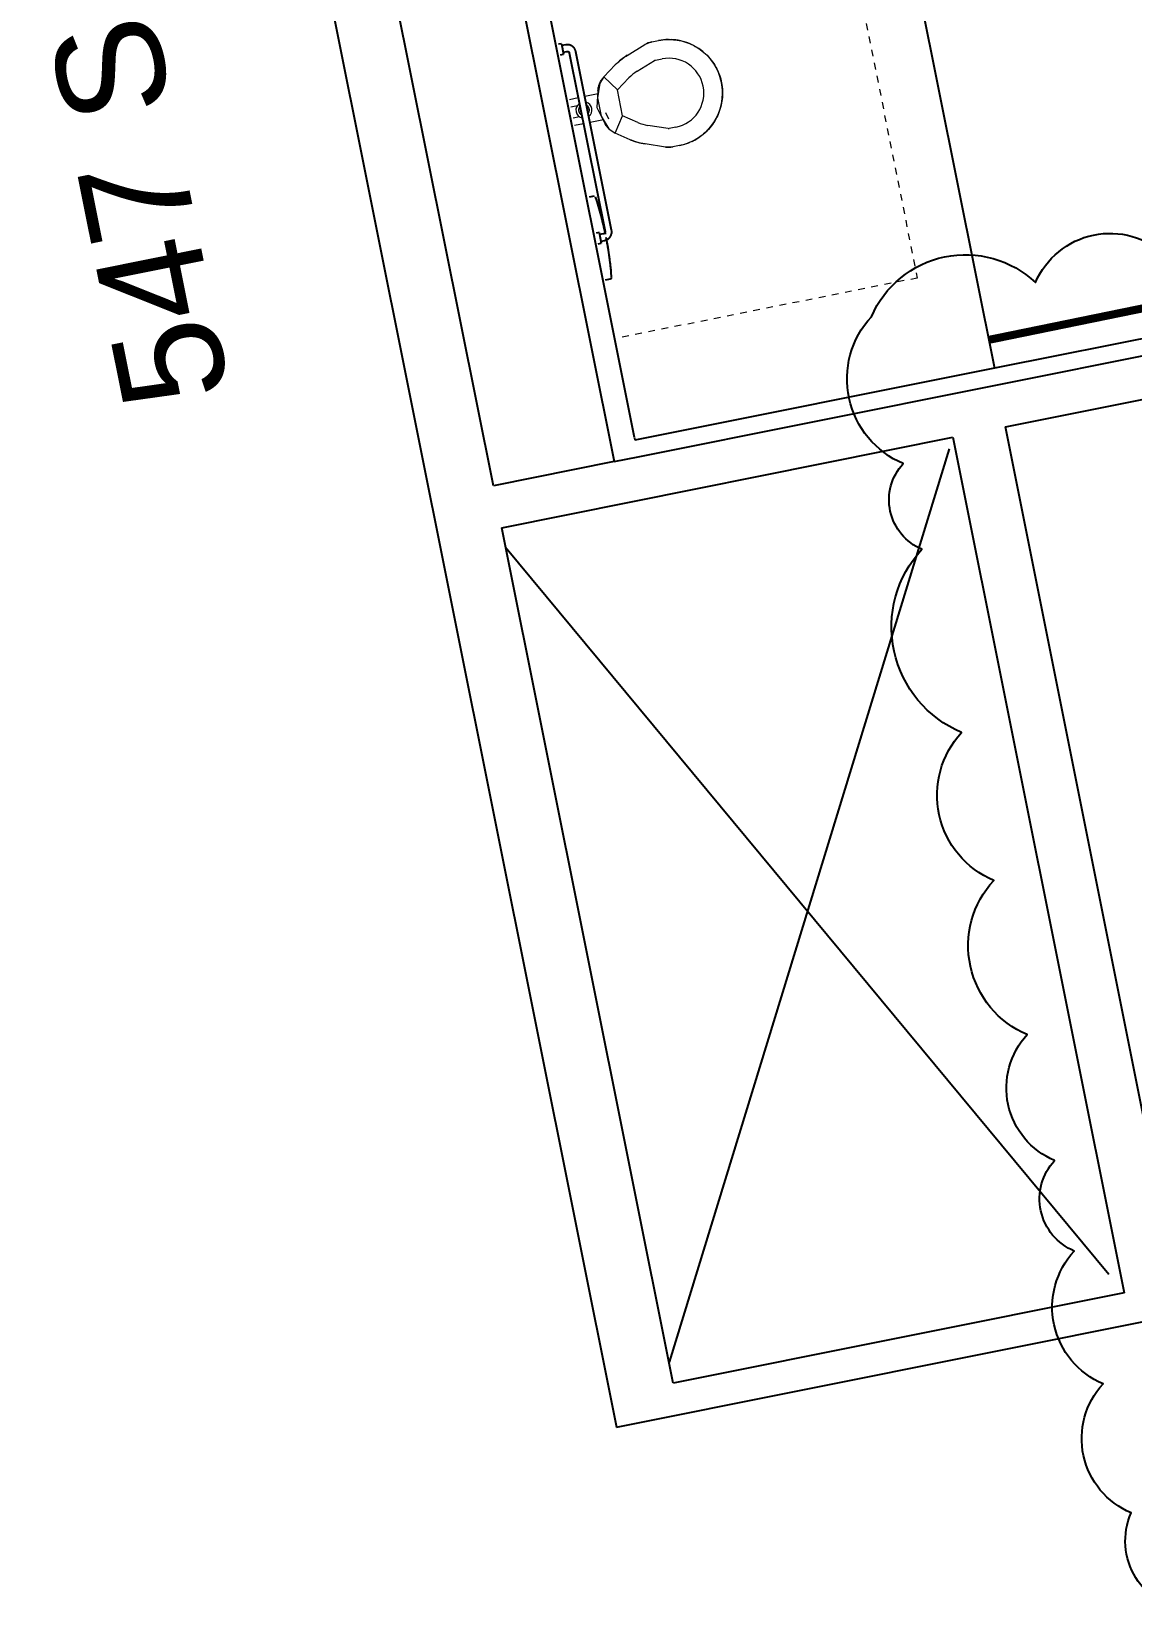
# Model space of a CAD drawing. Header units: inches. Extents: x 69200890 to 69205124, y 27678531 to 27681974.
# Drawn here: x 69203838.8 to 69204044.4, y 27680494.8 to 27680789.9 of the extents above; entities that cross this region are included whole.
import ezdxf

# ---------------------------------------------------------------- set-up
doc = ezdxf.new("R2010")
doc.units = ezdxf.units.IN
doc.header["$LTSCALE"] = 10
doc.header["$MEASUREMENT"] = 0
doc.linetypes.add('Dash 1_8_', pattern=[0.25, 0.125, -0.125])
for name, color, linetype in [('A-DOOR', 2, 'CONTINUOUS'), ('A-FLOR', 3, 'CONTINUOUS'), ('A-WALL', 5, 'CONTINUOUS'), ('AREA-TEXT', 3, 'CONTINUOUS')]:
    doc.layers.add(name, color=color, linetype=linetype)
doc.layers.add('A-REV', color=1, linetype='CONTINUOUS', true_color=0xff0000)
doc.layers.add('P-SANR-FIXT', color=6, linetype='CONTINUOUS', lineweight=9)
doc.styles.add('CP_IDENTEXT', font='arial.ttf', dxfattribs={"height": 1})

# ---------------------------------------------------------------- blocks, each defined once
blk = doc.blocks.new('pf_Toilet - Commercial _wall_ - WC-1 18_ seat height-12837909-LEVEL 1 FLOOR PLAN - OVERALL')
at = {"layer": 'P-SANR-FIXT', "linetype": 'Dash 1_8_'}
for p, q in [((-27.06, -60), (-27.06, -2.81)), ((33.94, -2.81), (33.94, -13.63)), ((33.94, -15.63), (33.94, -23.06)), ((33.94, -30.56), (33.94, -36.28)), ((33.94, -42.34), (33.94, -55.63)), ((33.94, -57.63), (33.94, -60)), ((33.94, -60), (-27.06, -60))]:
    blk.add_line(p, q, dxfattribs=at)
at = {"layer": 'P-SANR-FIXT'}
for p, q in [((13.44, -4.5), (13.44, -2.81)), ((14.94, -2.81), (14.94, -4.04)), ((16.94, -4.04), (16.94, -2.81)), ((18.44, -2.81), (18.44, -4.5)), ((13.44, -8.29), (13.44, -5.74)), ((18.44, -5.74), (18.44, -8.29)), ((14.18, -8.02), (11.58, -8.97)), ((15.94, -7.55), (12.84, -8.38)), ((17.7, -8.02), (14.18, -8.02)), ((19.04, -8.38), (15.94, -7.55)), ((20.3, -8.97), (17.7, -8.02)), ((8.82, -12.49), (10.6, -9.95)), ((11.58, -8.97), (10.6, -9.95)), ((10.6, -9.95), (13.47, -11.96)), ((10.6, -9.95), (13.47, -11.96)), ((14.69, -8.92), (13.45, -9.25)), ((18.42, -11.96), (21.28, -9.95)), ((18.42, -11.96), (21.28, -9.95)), ((21.28, -9.95), (20.3, -8.97)), ((21.28, -9.95), (23.06, -12.49)), ((11.69, -14.5), (13.47, -11.96)), ((13.47, -11.96), (18.42, -11.96)), ((18.42, -11.96), (20.19, -14.5)), ((6.18, -18.65), (7.5, -15.04)), ((9.47, -19.85), (10.79, -16.23)), ((21.1, -16.23), (22.41, -19.85)), ((24.38, -15.04), (25.7, -18.65)), ((5.94, -21.31), (5.94, -20.02)), ((9.44, -21.31), (9.44, -20.02)), ((22.44, -20.02), (22.44, -21.31)), ((25.94, -20.02), (25.94, -21.31))]:
    blk.add_line(p, q, dxfattribs=at)
at = {"layer": 'P-SANR-FIXT', "flags": 128}
for points in [[(15.94, -4.08), (15.9, -4.08), (15.86, -4.08), (15.82, -4.09), (15.78, -4.09), (15.74, -4.1), (15.7, -4.11), (15.66, -4.12), (15.62, -4.13), (15.59, -4.15), (15.55, -4.16), (15.51, -4.18), (15.48, -4.19), (15.44, -4.21), (15.41, -4.23), (15.37, -4.26), (15.34, -4.28), (15.31, -4.31), (15.28, -4.33), (15.25, -4.36), (15.22, -4.39), (15.19, -4.42), (15.16, -4.45), (15.14, -4.48), (15.11, -4.51)], [(15.18, -5.75), (15.2, -5.78), (15.23, -5.81), (15.26, -5.83), (15.29, -5.86), (15.32, -5.89), (15.35, -5.91), (15.39, -5.93), (15.42, -5.95), (15.46, -5.97), (15.49, -5.99), (15.53, -6.01), (15.57, -6.03), (15.6, -6.04), (15.64, -6.05), (15.68, -6.06), (15.72, -6.07), (15.76, -6.08), (15.8, -6.09), (15.84, -6.09), (15.88, -6.1), (15.92, -6.1), (15.94, -6.1)], [(16.76, -4.5), (16.73, -4.46), (16.71, -4.43), (16.68, -4.4), (16.65, -4.37), (16.62, -4.35), (16.59, -4.32), (16.56, -4.29), (16.53, -4.27), (16.5, -4.25), (16.46, -4.23), (16.43, -4.21), (16.39, -4.19), (16.35, -4.17), (16.32, -4.15), (16.28, -4.14), (16.24, -4.13), (16.2, -4.12), (16.16, -4.11), (16.12, -4.1), (16.08, -4.09), (16.04, -4.09), (16, -4.08), (15.96, -4.08), (15.94, -4.08)], [(15.94, -6.1), (15.98, -6.1), (16.02, -6.09), (16.06, -6.09), (16.1, -6.09), (16.14, -6.08), (16.18, -6.07), (16.22, -6.06), (16.26, -6.05), (16.3, -6.03), (16.33, -6.02), (16.37, -6), (16.41, -5.98), (16.44, -5.96), (16.48, -5.94), (16.51, -5.92), (16.54, -5.9), (16.58, -5.87), (16.61, -5.85), (16.64, -5.82), (16.66, -5.79), (16.69, -5.76)], [(10.6, -9.95), (10.69, -9.82), (10.79, -9.7), (10.9, -9.58), (11.01, -9.46), (11.12, -9.35), (11.24, -9.24), (11.36, -9.14), (11.49, -9.04), (11.62, -8.94), (11.75, -8.86), (11.89, -8.77), (12.03, -8.7), (12.17, -8.63), (12.32, -8.56), (12.47, -8.5), (12.62, -8.45), (12.77, -8.4), (12.84, -8.38)], [(19.04, -8.38), (19.19, -8.43), (19.35, -8.48), (19.5, -8.53), (19.64, -8.6), (19.79, -8.67), (19.93, -8.74), (20.07, -8.82), (20.2, -8.9), (20.34, -8.99), (20.46, -9.09), (20.59, -9.19), (20.71, -9.3), (20.82, -9.41), (20.94, -9.52), (21.04, -9.64), (21.14, -9.77), (21.24, -9.89), (21.28, -9.95)], [(7.5, -15.04), (7.66, -14.62), (7.83, -14.22), (8.02, -13.82), (8.23, -13.44), (8.45, -13.06), (8.69, -12.69), (8.82, -12.49)], [(23.06, -12.49), (23.3, -12.85), (23.53, -13.23), (23.75, -13.61), (23.95, -14), (24.13, -14.4), (24.3, -14.81), (24.38, -15.04)], [(5.94, -20.02), (5.94, -19.86), (5.95, -19.7), (5.97, -19.54), (5.99, -19.38), (6.02, -19.22), (6.06, -19.07), (6.1, -18.91), (6.14, -18.76), (6.18, -18.65)], [(25.7, -18.65), (25.75, -18.8), (25.8, -18.95), (25.84, -19.11), (25.87, -19.27), (25.9, -19.42), (25.92, -19.58), (25.93, -19.74), (25.94, -19.9), (25.94, -20.02)], [(6.54, -24.73), (6.41, -24.35), (6.3, -23.97), (6.2, -23.58), (6.12, -23.19), (6.05, -22.8), (6, -22.4), (5.96, -22), (5.95, -21.6), (5.94, -21.31)], [(25.94, -21.31), (25.93, -21.71), (25.91, -22.11), (25.87, -22.51), (25.81, -22.91), (25.74, -23.3), (25.65, -23.69), (25.55, -24.08), (25.43, -24.46), (25.34, -24.73)], [(8.87, -28.38), (8.59, -28.1), (8.33, -27.8), (8.07, -27.49), (7.83, -27.17), (7.61, -26.84), (7.39, -26.5), (7.19, -26.15), (7, -25.8), (6.83, -25.44), (6.67, -25.07), (6.54, -24.73)], [(25.34, -24.73), (25.19, -25.11), (25.03, -25.47), (24.86, -25.83), (24.67, -26.19), (24.47, -26.53), (24.26, -26.87), (24.03, -27.2), (23.79, -27.52), (23.53, -27.82), (23.26, -28.12), (23.01, -28.38)], [(12.52, -30.71), (12.15, -30.57), (11.78, -30.41), (11.42, -30.23), (11.07, -30.04), (10.72, -29.84), (10.39, -29.63), (10.06, -29.4), (9.74, -29.16), (9.43, -28.9), (9.13, -28.64), (8.87, -28.38)], [(23.01, -28.38), (22.72, -28.66), (22.42, -28.93), (22.11, -29.18), (21.8, -29.42), (21.47, -29.65), (21.13, -29.86), (20.78, -30.06), (20.43, -30.25), (20.07, -30.42), (19.7, -30.58), (19.36, -30.71)], [(15.94, -31.31), (15.54, -31.3), (15.14, -31.28), (14.74, -31.24), (14.35, -31.18), (13.95, -31.11), (13.56, -31.03), (13.18, -30.92), (12.8, -30.8), (12.52, -30.71)], [(19.36, -30.71), (18.98, -30.84), (18.6, -30.95), (18.21, -31.05), (17.82, -31.13), (17.43, -31.2), (17.03, -31.25), (16.63, -31.29), (16.23, -31.31), (15.94, -31.31)]]:
    blk.add_lwpolyline(points, dxfattribs=at)
at = {"layer": 'P-SANR-FIXT'}
for centre, radius, start, end in [((15.94, -5.09), 1.5, 23.5792, 156.4208), ((15.94, -5.09), 1.5, 205.9721, 333.9314), ((15.94, -5.09), 1.01, 90, 142.1672), ((15.94, -5.09), 1.01, 222.1432, 270), ((15.94, -5.09), 1.01, 37.8328, 90), ((15.94, -5.09), 1.01, 270, 315.4779), ((13.88, -12.25), 4, 105, 125), ((18.01, -12.25), 4, 55, 75), ((17.83, -18.8), 11, 145, 160), ((17.83, -18.8), 7.5, 145, 160), ((14.05, -18.8), 7.5, 20, 35), ((14.05, -18.8), 11, 20, 35), ((9.94, -20.02), 4, 160, 180), ((9.94, -20.02), 0.5, 160, 180), ((21.94, -20.02), 0.5, 0, 20), ((21.94, -20.02), 4, 0, 20), ((15.94, -21.31), 10, 180, 270), ((15.94, -21.31), 10, 180, 190.6507), ((15.94, -21.31), 6.5, 180, 270), ((15.94, -21.31), 10, 270, 0), ((15.94, -21.31), 6.5, 270, 0), ((15.94, -21.31), 10, 349.3304, 0), ((15.94, -21.31), 10, 194.1644, 200), ((15.94, -21.31), 10, 200, 201.173), ((15.94, -21.31), 10, 209.1638, 212.5), ((15.94, -21.31), 10, 327.5, 330.8362), ((15.94, -21.31), 10, 338.827, 340), ((15.94, -21.31), 10, 340, 345.8356), ((15.94, -21.31), 10, 237.5, 240.8362), ((15.94, -21.31), 10, 248.827, 250), ((15.94, -21.31), 10, 250, 255.8356), ((15.94, -21.31), 10, 259.3304, 270), ((15.94, -21.31), 10, 270, 280.6696), ((15.94, -21.31), 10, 284.1644, 290), ((15.94, -21.31), 10, 290, 291.173), ((15.94, -21.31), 10, 299.1638, 302.5)]:
    blk.add_arc(centre, radius, start, end, dxfattribs=at)

msp = doc.modelspace()

# ---------------------------------------------------------------- linework, layer by layer
at = {"layer": 'A-DOOR'}
msp.add_lwpolyline([(69204017.86, 27680732.36, 1.5, 1.5, 0), (69204053.13, 27680739.58, 0, 0, 0), (69204052.98, 27680740.32, 0, 0, 0.414214), (69204009.32, 27680766.59, 0, 0, 0.414214)], format="xyseb", dxfattribs=at)
at = {"layer": 'A-FLOR', "lineweight": -3}
for p, q in [((69204002.79, 27680806.82), (69204018.78, 27680727.03)), ((69203958.09, 27680541.35), (69204010.37, 27680711.96)), ((69203927.44, 27680693.61), (69204040.15, 27680557.8))]:
    msp.add_line(p, q, dxfattribs=at)
at = {"layer": 'A-FLOR'}
for p, q in [((69203937.85, 27680787.68), (69203937.3, 27680787.57)), ((69203937.69, 27680785.61), (69203938.24, 27680785.72)), ((69203937.85, 27680787.68), (69203938.24, 27680785.72)), ((69203938.66, 27680787.46), (69203937.92, 27680787.31)), ((69203938.17, 27680786.08), (69203938.9, 27680786.23)), ((69203939.34, 27680785.94), (69203946.02, 27680752.6)), ((69203947.25, 27680752.85), (69203940.57, 27680786.18)), ((69203943.97, 27680759.2), (69203943.02, 27680759.01)), ((69203944.92, 27680752.38), (69203944.37, 27680752.27)), ((69203944.76, 27680750.31), (69203945.31, 27680750.42)), ((69203944.92, 27680752.38), (69203945.31, 27680750.42)), ((69203945.73, 27680752.16), (69203944.99, 27680752.01)), ((69203945.24, 27680750.79), (69203945.97, 27680750.93)), ((69203946.11, 27680743.57), (69203947.06, 27680743.76))]:
    msp.add_line(p, q, dxfattribs=at)
at = {"layer": 'A-FLOR', "flags": 128}
for points in [[(69203940.57, 27680786.18), (69203940.56, 27680786.25), (69203940.54, 27680786.31), (69203940.52, 27680786.37), (69203940.5, 27680786.43), (69203940.47, 27680786.49), (69203940.45, 27680786.55), (69203940.42, 27680786.61), (69203940.39, 27680786.67), (69203940.36, 27680786.72), (69203940.32, 27680786.78), (69203940.28, 27680786.83), (69203940.24, 27680786.88), (69203940.2, 27680786.93), (69203940.16, 27680786.98), (69203940.11, 27680787.03), (69203940.06, 27680787.07), (69203940.01, 27680787.11), (69203939.96, 27680787.15), (69203939.91, 27680787.19), (69203939.86, 27680787.23), (69203939.8, 27680787.26), (69203939.75, 27680787.3), (69203939.69, 27680787.33), (69203939.63, 27680787.35), (69203939.57, 27680787.38), (69203939.51, 27680787.4), (69203939.45, 27680787.42), (69203939.38, 27680787.44), (69203939.32, 27680787.45), (69203939.26, 27680787.46), (69203939.19, 27680787.47), (69203939.13, 27680787.48), (69203939.06, 27680787.49), (69203939, 27680787.49), (69203938.93, 27680787.49), (69203938.87, 27680787.49), (69203938.8, 27680787.48), (69203938.74, 27680787.47), (69203938.67, 27680787.46), (69203938.66, 27680787.46)], [(69203938.9, 27680786.23), (69203938.92, 27680786.23), (69203938.93, 27680786.24), (69203938.95, 27680786.24), (69203938.96, 27680786.24), (69203938.98, 27680786.24), (69203938.99, 27680786.24), (69203939.01, 27680786.24), (69203939.02, 27680786.24), (69203939.04, 27680786.23), (69203939.05, 27680786.23), (69203939.07, 27680786.23), (69203939.08, 27680786.22), (69203939.1, 27680786.22), (69203939.11, 27680786.21), (69203939.12, 27680786.21), (69203939.14, 27680786.2), (69203939.15, 27680786.2), (69203939.16, 27680786.19), (69203939.18, 27680786.18), (69203939.19, 27680786.17), (69203939.2, 27680786.16), (69203939.21, 27680786.16), (69203939.22, 27680786.15), (69203939.24, 27680786.14), (69203939.25, 27680786.12), (69203939.26, 27680786.11), (69203939.27, 27680786.1), (69203939.28, 27680786.09), (69203939.28, 27680786.08), (69203939.29, 27680786.07), (69203939.3, 27680786.05), (69203939.31, 27680786.04), (69203939.31, 27680786.03), (69203939.32, 27680786.01), (69203939.33, 27680786), (69203939.33, 27680785.99), (69203939.34, 27680785.97), (69203939.34, 27680785.96), (69203939.34, 27680785.94), (69203939.34, 27680785.94)], [(69203946.02, 27680752.6), (69203946.03, 27680752.59), (69203946.03, 27680752.57), (69203946.03, 27680752.56), (69203946.03, 27680752.54), (69203946.03, 27680752.53), (69203946.03, 27680752.51), (69203946.03, 27680752.5), (69203946.03, 27680752.48), (69203946.03, 27680752.47), (69203946.02, 27680752.45), (69203946.02, 27680752.44), (69203946.02, 27680752.42), (69203946.01, 27680752.41), (69203946.01, 27680752.39), (69203946, 27680752.38), (69203945.99, 27680752.37), (69203945.99, 27680752.35), (69203945.98, 27680752.34), (69203945.97, 27680752.33), (69203945.96, 27680752.31), (69203945.96, 27680752.3), (69203945.95, 27680752.29), (69203945.94, 27680752.28), (69203945.93, 27680752.27), (69203945.92, 27680752.26), (69203945.9, 27680752.25), (69203945.89, 27680752.24), (69203945.88, 27680752.23), (69203945.87, 27680752.22), (69203945.86, 27680752.21), (69203945.84, 27680752.2), (69203945.83, 27680752.2), (69203945.82, 27680752.19), (69203945.8, 27680752.18), (69203945.79, 27680752.18), (69203945.78, 27680752.17), (69203945.76, 27680752.17), (69203945.75, 27680752.16), (69203945.73, 27680752.16), (69203945.73, 27680752.16)], [(69203945.97, 27680750.93), (69203946.04, 27680750.95), (69203946.1, 27680750.96), (69203946.16, 27680750.98), (69203946.22, 27680751), (69203946.28, 27680751.03), (69203946.34, 27680751.05), (69203946.4, 27680751.08), (69203946.46, 27680751.11), (69203946.52, 27680751.15), (69203946.57, 27680751.18), (69203946.62, 27680751.22), (69203946.67, 27680751.26), (69203946.72, 27680751.3), (69203946.77, 27680751.35), (69203946.82, 27680751.39), (69203946.86, 27680751.44), (69203946.91, 27680751.49), (69203946.95, 27680751.54), (69203946.98, 27680751.59), (69203947.02, 27680751.65), (69203947.05, 27680751.7), (69203947.09, 27680751.76), (69203947.12, 27680751.82), (69203947.14, 27680751.87), (69203947.17, 27680751.93), (69203947.19, 27680752), (69203947.21, 27680752.06), (69203947.23, 27680752.12), (69203947.24, 27680752.18), (69203947.26, 27680752.25), (69203947.27, 27680752.31), (69203947.27, 27680752.38), (69203947.28, 27680752.44), (69203947.28, 27680752.51), (69203947.28, 27680752.57), (69203947.28, 27680752.64), (69203947.27, 27680752.7), (69203947.26, 27680752.76), (69203947.25, 27680752.83), (69203947.25, 27680752.85)]]:
    msp.add_lwpolyline(points, dxfattribs=at)
at = {"layer": 'A-FLOR'}
for centre, radius, start, end in [((69203884.01, 27680739.16), 63.43, 11.7625, 18.2597), ((69203884.01, 27680739.16), 63.43, 11.7579, 13.4501), ((69203884.01, 27680739.16), 63.43, 11.7579, 13.4501), ((69203884.01, 27680739.16), 63.43, 9.2064, 11.1697), ((69203884.01, 27680739.16), 63.43, 9.2064, 11.1697), ((69203884.01, 27680739.16), 63.43, 4.3968, 11.163), ((69203884.01, 27680739.16), 63.43, 5.6738, 8.1819), ((69203884.01, 27680739.16), 63.43, 5.6738, 8.1819), ((69203947.01, 27680744), 0.25, 281.3283, 4.3968), ((69203947.01, 27680744), 0.25, 295.173, 350.5521)]:
    msp.add_arc(centre, radius, start, end, dxfattribs=at)
at = {"layer": 'A-REV'}
msp.add_lwpolyline([(69204055.69, 27680494.76, -0.520567), (69204044.34, 27680513.18, -0.520567), (69204039.11, 27680537.28, -0.520567), (69204033.72, 27680562.09, -0.520567), (69204030.04, 27680579.02, -0.520567), (69204024.93, 27680602.54, -0.520567), (69204018.68, 27680631.33, -0.520567), (69204012.67, 27680658.99, -0.520567), (69204005.24, 27680693.21, -0.520567), (69204001.76, 27680709.22, -0.520567), (69203995.8, 27680736.67, -0.520567), (69204026.48, 27680743.06, -0.520567), (69204050.78, 27680748.13, -0.520567)], format="xyb", dxfattribs=at)
at = {"layer": 'A-WALL'}
for p, q in [((69203951.51, 27680714.08), (69203891.82, 27681012.02)), ((69203925.14, 27680705.08), (69203896.26, 27680849.22)), ((69203884.5, 27680846.86), (69203948.14, 27680529.17)), ((69204020.84, 27680716.1), (69204111.78, 27680734.31)), ((69204019.76, 27680727.22), (69203951.61, 27680713.57)), ((69203926.71, 27680697.24), (69204011.03, 27680714.13)), ((69204011.03, 27680714.13), (69204043.05, 27680554.31)), ((69204049.79, 27680571.59), (69204020.84, 27680716.1)), ((69203951.51, 27680714.06), (69203951.61, 27680713.57)), ((69203947.69, 27680709.6), (69203925.14, 27680705.08)), ((69203958.73, 27680537.41), (69203926.71, 27680697.24)), ((69203948.14, 27680529.17), (69204473.7, 27680634.46)), ((69204043.05, 27680554.31), (69203958.73, 27680537.41))]:
    msp.add_line(p, q, dxfattribs=at)
at = {"layer": 'A-WALL', "lineweight": 25}
for p, q in [((69203894.22, 27680976.48), (69203947.69, 27680709.6)), ((69204178.23, 27680758.97), (69204019.76, 27680727.22)), ((69203952.22, 27680710.51), (69204179.46, 27680756.03)), ((69203947.69, 27680709.6), (69203952.22, 27680710.51))]:
    msp.add_line(p, q, dxfattribs=at)

# ---------------------------------------------------------------- block references
at = {"layer": 'P-SANR-FIXT', "rotation": 101.3282830250139}
msp.add_blockref('pf_Toilet - Commercial _wall_ - WC-1 18_ seat height-12837909-LEVEL 1 FLOOR PLAN - OVERALL', (69203940.22, 27680758.64), dxfattribs=at)

# ---------------------------------------------------------------- texts
at = {"layer": 'AREA-TEXT', "lineweight": -3, "insert": (69203856.37, 27680718.46), "char_height": 20, "attachment_point": 1, "rotation": 101.37, "style": 'CP_IDENTEXT'}
msp.add_mtext('547 SF', dxfattribs=at)

doc.saveas('drawing.dxf')
